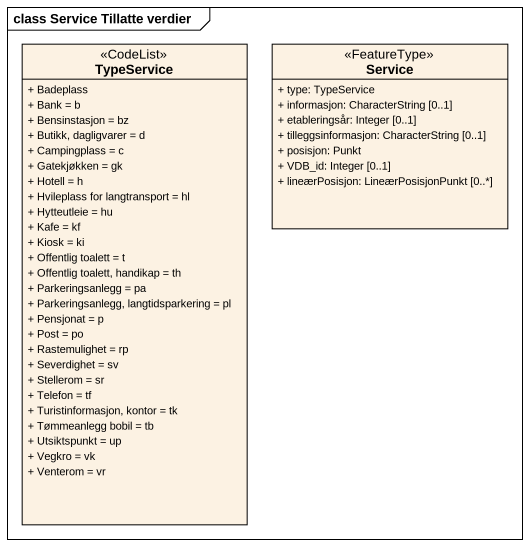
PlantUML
@startuml
mainframe class Service Tillatte verdier
hide circle
hide empty members
skinparam classAttributeIconSize 0
class TypeService <<CodeList>> {
  + Badeplass
  + Bank = b
  + Bensinstasjon = bz
  + Butikk, dagligvarer = d
  + Campingplass = c
  + Gatekjøkken = gk
  + Hotell = h
  + Hvileplass for langtransport = hl
  + Hytteutleie = hu
  + Kafe = kf
  + Kiosk = ki
  + Offentlig toalett = t
  + Offentlig toalett, handikap = th
  + Parkeringsanlegg = pa
  + Parkeringsanlegg, langtidsparkering = pl
  + Pensjonat = p
  + Post = po
  + Rastemulighet = rp
  + Severdighet = sv
  + Stellerom = sr
  + Telefon = tf
  + Turistinformasjon, kontor = tk
  + Tømmeanlegg bobil = tb
  + Utsiktspunkt = up
  + Vegkro = vk
  + Venterom = vr
}
class Service <<FeatureType>> {
  + type: TypeService
  + informasjon: CharacterString [0..1]
  + etableringsår: Integer [0..1]
  + tilleggsinformasjon: CharacterString [0..1]
  + posisjon: Punkt
  + VDB_id: Integer [0..1]
  + lineærPosisjon: LineærPosisjonPunkt [0..*]
}
@enduml
